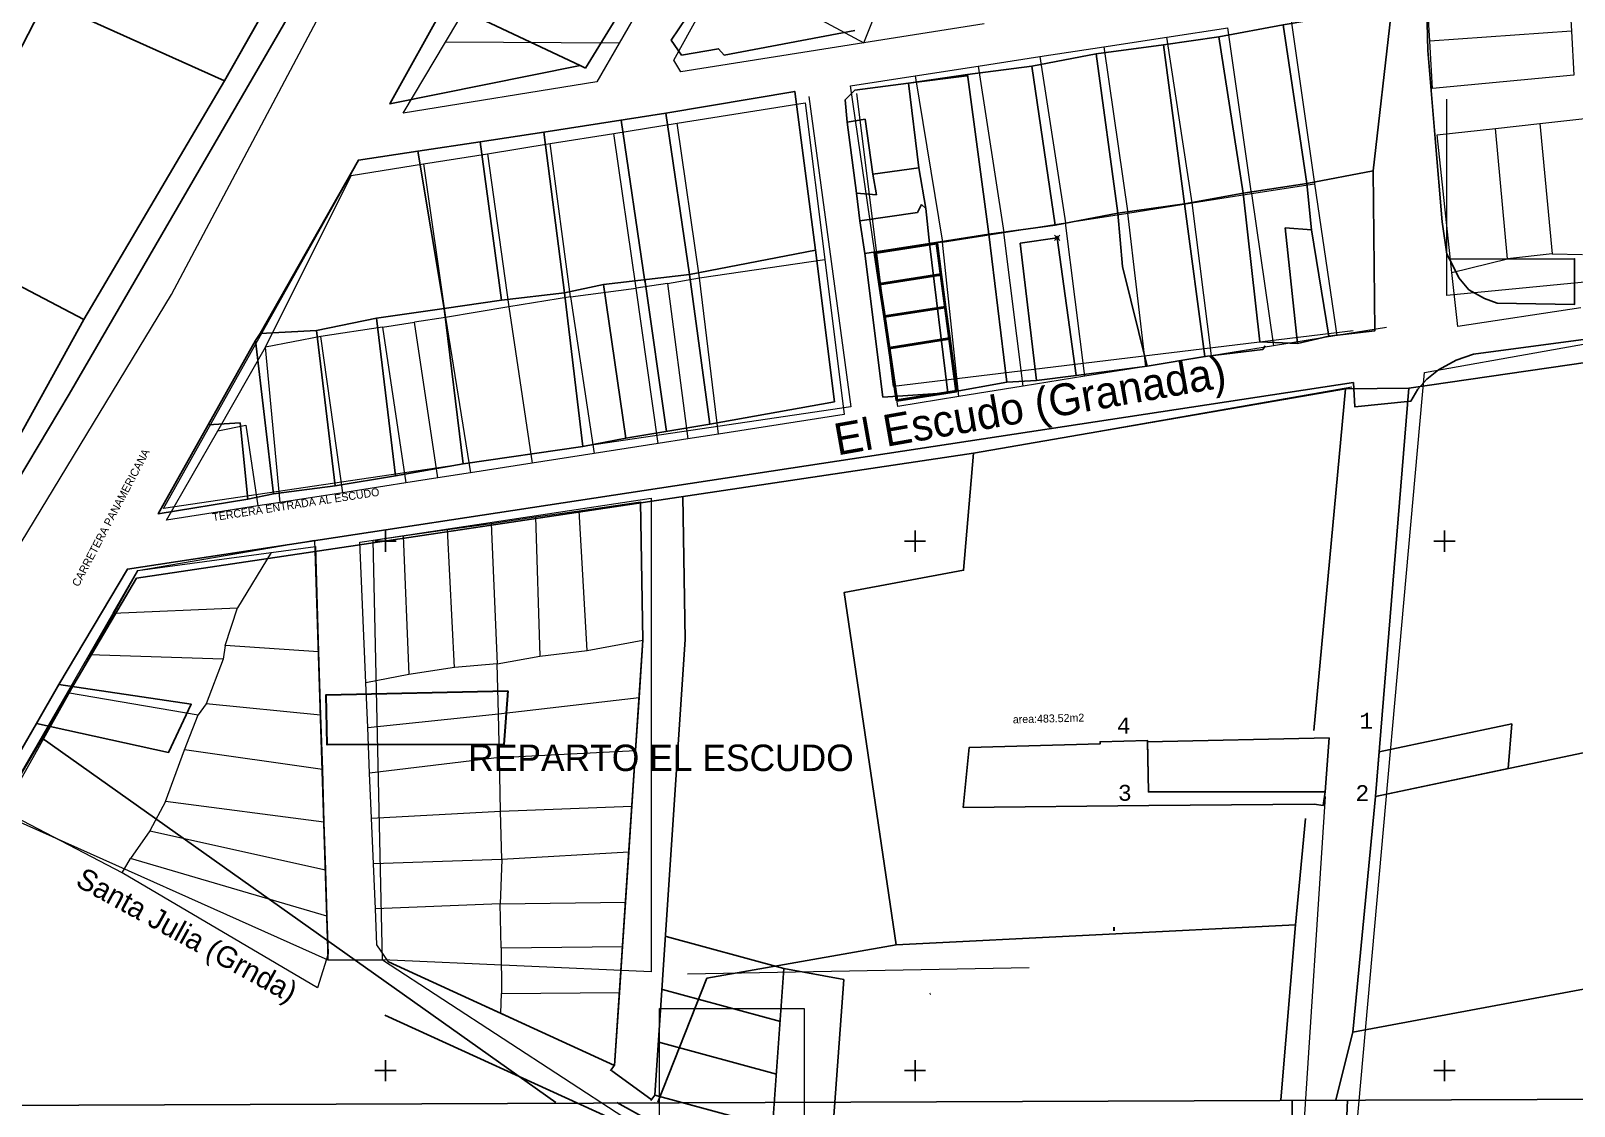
# Model space of a CAD drawing. Header units: millimetres. Extents: x 610871 to 612274, y 1322914 to 1323831.
# Drawn here: x 611583.3 to 611874.8, y 1323126.2 to 1323329.3 of the extents above; entities that cross this region are included whole.
import ezdxf
from ezdxf.enums import TextEntityAlignment as Align

# ---------------------------------------------------------------- set-up
doc = ezdxf.new("R2010")
doc.units = ezdxf.units.MM
doc.header["$PDMODE"] = 35
doc.header["$PDSIZE"] = 0.5
for name, color, linetype in [('2', 7, 'Continuous'), ('42', 7, 'Continuous'), ('5', 7, 'Continuous'), ('CVL_CUADCON_LIN', 8, 'Continuous'), ('CVL_CUADCON_TIT', 1, 'Continuous'), ('CVL_PUNTO_NUM', 2, 'Continuous')]:
    doc.layers.add(name, color=color, linetype=linetype)
for name, color, linetype, lineweight in [('Cotas', 7, 'Continuous', 0), ('Nivel 16', 7, 'Continuous', 0), ('Nivel 2', 7, 'Continuous', 0), ('Nivel 3', 7, 'Continuous', 0), ('Nivel 30', 7, 'Continuous', 0), ('Nivel 5', 7, 'Continuous', 0)]:
    doc.layers.add(name, color=color, linetype=linetype, lineweight=lineweight)
doc.styles.add('HECTOR LOPEZ', font='arial.ttf')
doc.styles.add('MONOTXT4', font='Monotxt4.shx')
doc.styles.add('Style-ENGINEERING', font='ENGINEERING.shx')
doc.styles.add('Styledgn003', font='dgn003.shx')
doc.dimstyles.get("Standard").update_dxf_attribs({"dimtxt": 5, "dimasz": 0.18, "dimexe": 0.18, "dimexo": 0.0625, "dimgap": 0.09, "dimtad": 0, "dimtih": 1, "dimtoh": 1, "dimdec": 4, "dimzin": 0, "dimdsep": 46, "dimtxsty": 'HECTOR LOPEZ', "dimcen": 0.09, "dimadec": 0, "dimazin": 0, "dimtfac": 1, "dimtdec": 4, "dimtofl": 0, "dimtmove": 2, "dimatfit": 3, "dimfxl": 0.18, "dimtolj": 1, "dimtzin": 0, "dimarcsym": 0})

# ---------------------------------------------------------------- blocks, each defined once
blk = doc.blocks.new('COORD')
at = {"layer": '42', "color": 2, "linetype": 'Continuous'}
for p, q in [((-2, 0), (2, 0)), ((0, -2), (0, 2))]:
    blk.add_line(p, q, dxfattribs=at)
blk = doc.blocks.new('*D318')
at = {"layer": 'CVL_CUADCON_LIN', "color": 0, "lineweight": -2, "ltscale": 0.5, "transparency": 16777216}
for p, q in [((611693.52, 1323133.88), (611692.79, 1323132.88)), ((611700.4, 1323127.54), (611693.04, 1323132.92)), ((611701.17, 1323128.29), (611700.43, 1323127.29))]:
    blk.add_line(p, q, dxfattribs=at)
at = {"layer": 'CVL_CUADCON_LIN', "color": 0, "lineweight": 30, "ltscale": 0.5, "transparency": 16777216}
for points in [[(611693.06, 1323132.95), (611693.02, 1323132.9), (611692.89, 1323133.03)], [(611700.41, 1323127.56), (611700.38, 1323127.51), (611700.54, 1323127.43)]]:
    blk.add_solid(points, dxfattribs=at)
at = {"layer": 'Defpoints', "color": 0, "lineweight": 30, "ltscale": 0.5, "transparency": 16777216}
for p in [(611693.56, 1323133.93), (611692.89, 1323133.03), (611701.2, 1323128.34)]:
    blk.add_point(p, dxfattribs=at)
at = {"layer": 'CVL_CUADCON_LIN', "color": 0, "ltscale": 0.5, "transparency": 16777216, "insert": (611690.55, 1323121.81), "char_height": 5, "attachment_point": 5, "style": 'HECTOR LOPEZ'}
blk.add_mtext('\\A1;9.4747', dxfattribs=at)

msp = doc.modelspace()

# ---------------------------------------------------------------- linework, layer by layer
at = {"layer": '2', "color": 1, "linetype": 'Continuous'}
for p, q in [((611646.54337, 1323366.99454), (611619.88337, 1323319.88754)), ((611661.77937, 1323334.69354), (611687.08437, 1323322.77654)), ((611688.05137, 1323322.27354), (611694.30537, 1323332.42154)), ((611807.66937, 1323328.17854), (611819.85137, 1323330.47754)), ((611819.85137, 1323330.47754), (611824.30637, 1323300.50954)), ((611784.51637, 1323325.00854), (611797.21037, 1323326.70054)), ((611797.21037, 1323326.70054), (611807.66937, 1323328.17854)), ((611797.21037, 1323326.70054), (611801.20837, 1323296.62854)), ((611807.66937, 1323328.17854), (611812.27437, 1323298.66854)), ((611772.38537, 1323322.65854), (611784.51637, 1323325.00854)), ((611784.51637, 1323325.00854), (611788.61737, 1323294.88654)), ((611687.08437, 1323322.77654), (611688.05137, 1323322.27354)), ((611760.25037, 1323321.07054), (611749.08037, 1323319.43754)), ((611749.08037, 1323319.43754), (611760.09837, 1323320.81554)), ((611760.25037, 1323321.07054), (611772.38537, 1323322.65854)), ((611764.24937, 1323290.94754), (611760.25037, 1323321.07054)), ((611772.38537, 1323322.65854), (611776.79037, 1323292.63954)), ((611593.31537, 1323274.81454), (611619.88337, 1323319.88754)), ((611749.08037, 1323319.43754), (611751.03337, 1323303.43554)), ((611680.18137, 1323310.18554), (611703.28037, 1323313.81254)), ((611699.30337, 1323282.00954), (611694.80337, 1323312.48154)), ((611703.28037, 1323313.81254), (611707.73837, 1323283.33554)), ((611740.88137, 1323312.63454), (611737.48037, 1323312.10854)), ((611737.48037, 1323312.10854), (611739.26837, 1323298.69754)), ((611742.35137, 1323302.27154), (611740.88137, 1323312.63454)), ((611668.20037, 1323308.34454), (611680.18137, 1323310.18554)), ((611680.18137, 1323310.18554), (611684.13037, 1323279.85854)), ((611668.20037, 1323308.34454), (611656.42137, 1323306.60554)), ((611656.42137, 1323306.60554), (611661.38337, 1323276.89454)), ((611672.19737, 1323278.47554), (611668.20037, 1323308.34454)), ((611751.03337, 1323303.43554), (611742.35137, 1323302.27154)), ((611751.03337, 1323303.43554), (611752.33837, 1323295.76654)), ((611824.30637, 1323300.50954), (611836.84437, 1323302.91254)), ((611743.02937, 1323298.36154), (611742.35137, 1323302.27154)), ((611812.27437, 1323298.66854), (611824.30637, 1323300.50954)), ((611825.21037, 1323291.77154), (611824.30637, 1323300.50954)), ((611739.26837, 1323298.69754), (611743.02937, 1323298.36154)), ((611739.90237, 1323293.46554), (611739.26837, 1323298.69754)), ((611812.27437, 1323298.66854), (611801.20837, 1323296.62854)), ((611815.45137, 1323270.57454), (611812.27437, 1323298.66854)), ((611750.76737, 1323294.99554), (611739.90237, 1323293.46554)), ((611751.52237, 1323296.52454), (611750.76737, 1323294.99554)), ((611752.33837, 1323295.76654), (611751.52237, 1323296.52454)), ((611752.33837, 1323295.76654), (611753.02937, 1323289.16154)), ((611788.61737, 1323294.88654), (611776.79037, 1323292.63954)), ((611801.20837, 1323296.62854), (611788.61737, 1323294.88654)), ((611789.52637, 1323284.82554), (611788.61737, 1323294.88654)), ((611805.04937, 1323267.82654), (611801.20837, 1323296.62854)), ((611739.90237, 1323293.46554), (611740.84537, 1323287.26854)), ((611776.79037, 1323292.63954), (611764.24937, 1323290.94754)), ((611822.56537, 1323270.30654), (611820.23037, 1323292.15254)), ((611820.23037, 1323292.15254), (611825.21037, 1323291.77154)), ((611825.21037, 1323291.77154), (611828.45237, 1323271.65854)), ((611563.16637, 1323290.67154), (611593.31537, 1323274.81454)), ((611753.02937, 1323289.16154), (611740.84537, 1323287.26854)), ((611753.02937, 1323289.16154), (611764.24937, 1323290.94754)), ((611756.51137, 1323260.96754), (611753.02937, 1323289.16154)), ((611764.24937, 1323290.94754), (611767.62837, 1323262.95654)), ((611777.15637, 1323290.25154), (611770.15037, 1323289.19954)), ((611770.15037, 1323289.19954), (611773.26637, 1323263.29054)), ((611780.73037, 1323264.24454), (611777.15637, 1323290.25154)), ((611707.73837, 1323283.33554), (611731.54437, 1323287.93254)), ((611740.84537, 1323287.26854), (611744.22037, 1323260.14154)), ((611707.73837, 1323283.33554), (611691.48937, 1323281.42154)), ((611707.73837, 1323283.33554), (611711.57637, 1323255.04254)), ((611794.18537, 1323265.99154), (611789.52637, 1323284.82554)), ((611684.13037, 1323279.85854), (611672.19737, 1323278.47554)), ((611691.48937, 1323281.42154), (611684.13037, 1323279.85854)), ((611687.56537, 1323250.85154), (611684.13037, 1323279.85854)), ((611695.68737, 1323252.36754), (611691.48937, 1323281.42154)), ((611699.26437, 1323282.33754), (611703.39337, 1323253.66454)), ((611648.58937, 1323275.04954), (611661.38337, 1323276.89454)), ((611661.38337, 1323276.89454), (611672.19737, 1323278.47554)), ((611661.38337, 1323276.89454), (611664.97237, 1323247.53254)), ((611593.31537, 1323274.81454), (611573.16037, 1323238.31454)), ((611637.27037, 1323272.75454), (611648.58937, 1323275.04954)), ((611652.18037, 1323245.28054), (611648.58937, 1323275.04954)), ((611625.74637, 1323270.86454), (611616.82737, 1323254.90854)), ((611626.65437, 1323272.19154), (611625.74637, 1323270.86454)), ((611625.74637, 1323270.86454), (611629.13037, 1323241.90754)), ((611637.27037, 1323272.75454), (611626.65437, 1323272.19154)), ((611640.80837, 1323243.39154), (611637.27037, 1323272.75454)), ((611828.45237, 1323271.65854), (611822.56537, 1323270.30654)), ((611816.01637, 1323269.15454), (611805.04937, 1323267.82654)), ((611822.56537, 1323270.30654), (611815.45137, 1323270.57454)), ((611816.47037, 1323269.86854), (611816.01637, 1323269.15454)), ((611894.3352, 1323269.25421), (611843.5812, 1323261.81021)), ((611794.18537, 1323265.99154), (611780.73037, 1323264.24454)), ((611805.04937, 1323267.82654), (611794.18537, 1323265.99154)), ((611767.62837, 1323262.95654), (611756.51137, 1323260.96754)), ((611773.26637, 1323263.29054), (611767.62837, 1323262.95654)), ((611773.26637, 1323263.29054), (611780.73037, 1323264.24454)), ((611510.2222, 1323126.25721), (611590.5722, 1323260.68921)), ((611744.22037, 1323260.14154), (611756.51137, 1323260.96754)), ((611831.6422, 1323261.73321), (611761.3602, 1323249.58721)), ((611825.61705, 1323197.17259), (611831.6422, 1323261.73321)), ((611843.5812, 1323261.81021), (611831.6422, 1323261.73321)), ((611837.2652, 1323184.74321), (611843.5812, 1323261.81021)), ((611616.82737, 1323254.90854), (611622.87137, 1323255.29554)), ((611622.87137, 1323255.29554), (611624.30837, 1323240.86654)), ((611711.57637, 1323255.04254), (611695.68737, 1323252.36754)), ((611664.97237, 1323247.53254), (611687.56537, 1323250.85154)), ((611687.56537, 1323250.85154), (611695.68737, 1323252.36754)), ((611761.3602, 1323249.58721), (611603.2642, 1323225.94421)), ((611664.97237, 1323247.53254), (611652.18037, 1323245.28054)), ((611652.18037, 1323245.28054), (611640.80837, 1323243.39154)), ((611624.30837, 1323240.86654), (611629.13037, 1323241.90754)), ((611629.13037, 1323241.90754), (611640.80837, 1323243.39154)), ((611603.2642, 1323225.94421), (611544.5272, 1323126.38521)), ((611584.36637, 1323198.51954), (611588.60037, 1323205.86154)), ((611542.68137, 1323126.47854), (611584.36637, 1323198.51954)), ((611682.4652, 1323126.89721), (611585.4402, 1323195.73221)), ((611837.2652, 1323184.74321), (611887.2352, 1323195.23321)), ((611833.0062, 1323140.22921), (611837.2652, 1323184.74321)), ((611822.1942, 1323160.49621), (611824.06469, 1323180.53886)), ((611822.1942, 1323160.49621), (611746.7732, 1323156.70621)), ((611819.3752, 1323127.40621), (611822.1942, 1323160.49621)), ((611882.4782, 1323149.44521), (611833.0062, 1323140.22921)), ((611829.7892, 1323127.44521), (611833.0062, 1323140.22921)), ((611820.7162, 1323057.00421), (611694.0112, 1323126.93721)), ((611821.5482, 1323127.41121), (611820.7162, 1323057.00421)), ((611831.9682, 1323127.45021), (611829.6242, 1323071.48021))]:
    msp.add_line(p, q, dxfattribs=at)
for points in [[(611590.5722, 1323260.68921), (611648.5482, 1323360.71321), (611641.3772, 1323369.05521), (611625.6002, 1323372.76721), (611614.8632, 1323382.35821), (611610.6792, 1323399.36321), (611609.2692, 1323419.18221), (611609.4322, 1323432.14821), (611609.6002, 1323444.35121), (611608.2152, 1323460.61221), (611600.3442, 1323460.05321), (611580.6402, 1323444.41921), (611557.9072, 1323425.96921), (611546.5962, 1323408.86421), (611536.2722, 1323395.83321), (611516.6022, 1323375.37021), (611502.2112, 1323362.82121), (611490.5782, 1323355.37421), (611482.9842, 1323351.51221)], [(611843.13537, 1323393.83354), (611844.09737, 1323383.26554), (611844.89537, 1323375.44154), (611846.43537, 1323360.86054), (611847.10037, 1323348.71454), (611846.90437, 1323336.15854), (611847.15537, 1323325.63754), (611848.55237, 1323308.97154), (611849.84337, 1323293.27054), (611850.73537, 1323287.12454), (611851.76037, 1323285.24954)], [(611738.97537, 1323329.39854), (611714.25537, 1323324.74754), (611713.18237, 1323325.96154), (611706.22837, 1323324.75654), (611704.28437, 1323327.54254), (611708.57337, 1323334.02054), (611708.01237, 1323334.57654), (611712.54737, 1323342.73254)], [(611619.88337, 1323319.88754), (611586.07937, 1323335.06454), (611563.16637, 1323290.67154)], [(611661.77937, 1323334.69354), (611651.14737, 1323315.52554), (611687.08437, 1323322.77654)], [(611819.85137, 1323330.47754), (611840.00537, 1323333.88554), (611840.16537, 1323332.10754), (611836.84437, 1323302.91254)], [(611703.28037, 1323313.81254), (611727.59737, 1323317.90254), (611731.54437, 1323287.93254)], [(611749.08037, 1323319.43754), (611738.92537, 1323318.11354), (611737.10537, 1323316.27454), (611737.48037, 1323312.10854)], [(611656.42137, 1323306.60554), (611645.20137, 1323304.92154), (611626.65437, 1323272.19154)], [(611836.84437, 1323302.91254), (611837.13537, 1323272.66854), (611828.45237, 1323271.65854)], [(611588.60037, 1323205.86154), (611601.55737, 1323227.68454), (611833.11537, 1323262.88854), (611833.39037, 1323258.31454), (611843.95337, 1323259.38654), (611845.26337, 1323261.68054), (611846.98237, 1323263.56954), (611849.15837, 1323265.30954), (611852.50337, 1323267.15654), (611855.80037, 1323268.24154), (612077.98937, 1323297.90254)], [(611731.54437, 1323287.93254), (611735.07937, 1323259.28054), (611711.57637, 1323255.04254)], [(611851.76037, 1323285.24954), (611853.04237, 1323282.66354), (611854.93237, 1323280.43654), (611857.88637, 1323278.77454), (611860.27837, 1323277.92254), (611874.86037, 1323277.64254), (611874.87137, 1323286.28354), (611851.24837, 1323286.18754)], [(611616.82737, 1323254.90854), (611607.40337, 1323238.08454), (611624.30837, 1323240.86654)], [(611746.7732, 1323156.70621), (611736.9052, 1323223.24521), (611759.4842, 1323227.45821), (611761.3602, 1323249.58721)], [(611584.36637, 1323198.51954), (611609.33637, 1323193.05754), (611613.61337, 1323202.12754), (611588.60037, 1323205.86154)], [(611746.7732, 1323156.70621), (611710.9992, 1323150.37421), (611701.7622, 1323126.96921)]]:
    msp.add_lwpolyline(points, dxfattribs=at)
msp.add_point((611777.15637, 1323290.25154), dxfattribs=at)
at = {"layer": 'Cotas', "color": 1, "linetype": 'Continuous', "lineweight": 13}
for p, q in [((611773.50492, 1323251.67463), (611832.81672, 1323262.06652)), ((611827.7806, 1323184.7105), (611822.43752, 1323102.63944))]:
    msp.add_line(p, q, dxfattribs=at)
at = {"layer": 'Cotas', "color": 1, "linetype": 'Continuous', "lineweight": 13, "flags": 128}
for points in [[(611492.97287, 1323078.24371), (611554.31844, 1323187.92532), (611609.9152, 1323279.53873), (611685.03223, 1323421.33242), (611730.59496, 1323499.96982)], [(611833.08032, 1323272.67803), (611746.25337, 1323262.18382), (611739.33799, 1323317.47045)], [(611730.26442, 1323316.94313), (611738.20427, 1323258.32903), (611608.34822, 1323239.1323), (611644.71812, 1323303.88933)], [(612116.49385, 1323311.85441), (612038.37528, 1323306.22333), (611909.28765, 1323284.97892), (611850.75303, 1323279.33286), (611850.75303, 1323316.44658)], [(612014.81862, 1323029.93164), (612002.14928, 1323027.6549), (611970.9429, 1323021.63761), (611944.43968, 1323013.2317), (611842.31118, 1322969.92117), (611828.44824, 1323007.64615), (611828.44824, 1323063.44469), (611834.10648, 1323126.55808), (611846.50286, 1323264.83023), (611891.75534, 1323272.86405), (611966.23607, 1323286.08686), (612115.72555, 1323298.80061)], [(611649.76697, 1323153.87218), (611647.98449, 1323233.12806), (611700.46743, 1323241.06416), (611700.46743, 1323151.58461)], [(611603.54637, 1323227.38554), (611636.87502, 1323233.12806), (611639.39455, 1323153.87218)], [(611603.54637, 1323227.38554), (611543.46818, 1323120.3648)], [(611577.75827, 1323181.44771), (611639.39455, 1323153.87218), (611649.76697, 1323153.87218), (611695.31499, 1323124.12778), (611702.07965, 1323118.71972), (611757.54909, 1323081.76459), (611818.13792, 1323049.82735)], [(611700.46743, 1323151.58461), (611649.76697, 1323153.87218)], [(611707.36301, 1323151.20177), (611771.8431, 1323152.39811)], [(611702.07965, 1323118.71972), (611702.07965, 1323144.68853), (611729.37663, 1323144.68853), (611729.37663, 1323116.12664), (611754.24199, 1323106.70117), (611754.24199, 1323083.96786)]]:
    msp.add_lwpolyline(points, dxfattribs=at)
at = {"layer": 'CVL_CUADCON_LIN', "color": 1, "lineweight": 40, "ltscale": 0.5}
for p, q in [((611758.1328, 1323261.29304), (611754.40969, 1323289.24618)), ((611746.86964, 1323259.53202), (611758.1328, 1323261.29304))]:
    msp.add_line(p, q, dxfattribs=at)
at = {"layer": 'CVL_CUADCON_LIN', "color": 1, "lineweight": 40, "ltscale": 0.5, "flags": 128}
for points in [[(611742.75037, 1323287.42954), (611754.40969, 1323289.24618)], [(611754.40969, 1323289.24618), (611755.20185, 1323283.29871), (611756.0204, 1323277.15298), (611756.81255, 1323271.2055)], [(611742.75037, 1323287.42954), (611743.62681, 1323281.4939), (611744.53247, 1323275.3604), (611745.40891, 1323269.42476), (611746.86964, 1323259.53202)], [(611742.75037, 1323287.42954), (611743.62681, 1323281.4939), (611744.53247, 1323275.3604), (611745.40891, 1323269.42476)]]:
    msp.add_lwpolyline(points, dxfattribs=at)
for points in [[(611743.62681, 1323281.4939), (611742.75037, 1323287.42954), (611754.40969, 1323289.24618), (611755.20185, 1323283.29871)], [(611744.53247, 1323275.3604), (611743.62681, 1323281.4939), (611755.20185, 1323283.29871), (611756.0204, 1323277.15298)], [(611745.40891, 1323269.42476), (611744.53247, 1323275.3604), (611756.0204, 1323277.15298), (611756.81255, 1323271.2055)], [(611746.86964, 1323259.53202), (611745.40891, 1323269.42476), (611756.81255, 1323271.2055), (611758.1328, 1323261.29304)]]:
    msp.add_lwpolyline(points, close=True, dxfattribs=at)
at = {"layer": 'CVL_CUADCON_LIN', "color": 1, "ltscale": 0.5, "flags": 128}
for points in [[(611698.48437, 1323240.36554), (611698.90837, 1323214.24154)], [(611706.46899, 1323241.37832), (611706.90732, 1323214.37136), (611701.203, 1323128.33796)], [(611706.46899, 1323241.37832), (611706.90732, 1323214.37136)], [(611698.90837, 1323214.24154), (611693.55637, 1323133.93254)], [(611706.90732, 1323214.37136), (611701.203, 1323128.33796)], [(611837.2652, 1323184.74321), (611837.95622, 1323193.17494)], [(611837.2652, 1323184.74321), (611862.3191, 1323190.00267)], [(611725.52998, 1323152.21002), (611703.34041, 1323158.26172)], [(611693.55637, 1323133.93254), (611650.86937, 1323153.47854)], [(611724.87757, 1323142.21906), (611702.62794, 1323148.28714)], [(611724.87757, 1323142.21906), (611702.62794, 1323148.28714)], [(611692.89638, 1323123.87804), (611650.20938, 1323143.42404)], [(611724.1651, 1323132.24447), (611701.91547, 1323138.31255)], [(611724.1651, 1323132.24447), (611701.91547, 1323138.31255)], [(611701.203, 1323128.33796), (611753.56402, 1323114.05768)], [(611723.45263, 1323122.26988), (611701.203, 1323128.33796)], [(611701.11209, 1323126.96687), (611701.11191, 1323126.96418)]]:
    msp.add_lwpolyline(points, dxfattribs=at)
for points in [[(611837.2652, 1323184.74321), (611837.95622, 1323193.17494), (611863.01012, 1323198.43441), (611862.3191, 1323190.00267)], [(611723.39256, 1323122.28626), (611734.63206, 1323119.22095), (611736.84251, 1323150.14204), (611725.52998, 1323152.21002)]]:
    msp.add_lwpolyline(points, close=True, dxfattribs=at)
at = {"layer": 'CVL_CUADCON_TIT', "color": 1, "lineweight": 30, "ltscale": 0.5}
msp.add_line((611753.2372, 1323147.46421), (611753.1024, 1323147.37802), dxfattribs=at)
at = {"layer": 'CVL_CUADCON_TIT', "color": 1, "lineweight": 30, "ltscale": 0.5, "flags": 128}
for points in [[(611673.41115, 1323204.65334), (611672.65815, 1323194.52634), (611639.31085, 1323194.47181), (611639.11931, 1323203.92917), (611673.41115, 1323204.65334)], [(611787.91025, 1323159.37251), (611787.89708, 1323160.02216)]]:
    msp.add_lwpolyline(points, dxfattribs=at)
at = {"layer": 'CVL_CUADCON_TIT', "color": 1, "ltscale": 0.5, "flags": 128}
msp.add_lwpolyline([(611828.50137, 1323195.77254), (611827.74137, 1323185.57254), (611827.42137, 1323183.02254), (611825.69137, 1323183.25254), (611794.45137, 1323183.01254), (611759.41137, 1323182.66254), (611760.52137, 1323193.96254), (611785.25137, 1323194.66254), (611785.26137, 1323195.06254), (611794.20137, 1323195.30254), (611794.20652, 1323195.05244), (611828.50137, 1323195.77254)], dxfattribs=at)
for points in [[(611827.74137, 1323185.57254), (611827.42137, 1323183.02254), (611825.69137, 1323183.25254), (611794.45137, 1323183.01254), (611759.41137, 1323182.66254), (611760.52137, 1323193.96254), (611785.25137, 1323194.66254), (611785.26137, 1323195.06254), (611794.20137, 1323195.30254), (611794.40137, 1323185.59254)], [(611828.50137, 1323195.77254), (611827.74137, 1323185.57254), (611794.40137, 1323185.59254), (611794.20652, 1323195.05244)]]:
    msp.add_lwpolyline(points, close=True, dxfattribs=at)
at = {"layer": 'Nivel 16', "color": 1, "linetype": 'Continuous', "lineweight": -3, "flags": 128}
msp.add_lwpolyline([(612078.16747, 1323211.25159), (612078.45537, 1323128.28154), (611397.89237, 1323125.67954), (611395.98837, 1323586.56654)], dxfattribs=at)
at = {"layer": 'Nivel 2', "color": 1, "linetype": 'Continuous', "lineweight": -3}
for p, q in [((611661.77937, 1323334.69354), (611687.08437, 1323322.77654)), ((611688.05137, 1323322.27354), (611694.30537, 1323332.42154)), ((611807.66937, 1323328.17854), (611819.85137, 1323330.47754)), ((611819.85137, 1323330.47754), (611824.30637, 1323300.50954)), ((611784.51637, 1323325.00854), (611797.21037, 1323326.70054)), ((611797.21037, 1323326.70054), (611807.66937, 1323328.17854)), ((611797.21037, 1323326.70054), (611801.20837, 1323296.62854)), ((611807.66937, 1323328.17854), (611812.27437, 1323298.66854)), ((611772.38537, 1323322.65854), (611784.51637, 1323325.00854)), ((611784.51637, 1323325.00854), (611788.61737, 1323294.88654)), ((611687.08437, 1323322.77654), (611688.05137, 1323322.27354)), ((611760.25037, 1323321.07054), (611749.08037, 1323319.43754)), ((611749.08037, 1323319.43754), (611760.09837, 1323320.81554)), ((611760.25037, 1323321.07054), (611772.38537, 1323322.65854)), ((611764.24937, 1323290.94754), (611760.25037, 1323321.07054)), ((611772.38537, 1323322.65854), (611776.79037, 1323292.63954)), ((611593.31537, 1323274.81454), (611619.88337, 1323319.88754)), ((611749.08037, 1323319.43754), (611751.03337, 1323303.43554)), ((611680.18137, 1323310.18554), (611703.28037, 1323313.81254)), ((611699.30337, 1323282.00954), (611694.80337, 1323312.48154)), ((611703.28037, 1323313.81254), (611707.73837, 1323283.33554)), ((611740.88137, 1323312.63454), (611737.48037, 1323312.10854)), ((611737.48037, 1323312.10854), (611739.26837, 1323298.69754)), ((611742.35137, 1323302.27154), (611740.88137, 1323312.63454)), ((611668.20037, 1323308.34454), (611680.18137, 1323310.18554)), ((611680.18137, 1323310.18554), (611684.13037, 1323279.85854)), ((611668.20037, 1323308.34454), (611656.42137, 1323306.60554)), ((611656.42137, 1323306.60554), (611661.38337, 1323276.89454)), ((611672.19737, 1323278.47554), (611668.20037, 1323308.34454)), ((611751.03337, 1323303.43554), (611742.35137, 1323302.27154)), ((611751.03337, 1323303.43554), (611752.33837, 1323295.76654)), ((611824.30637, 1323300.50954), (611836.84437, 1323302.91254)), ((611743.02937, 1323298.36154), (611742.35137, 1323302.27154)), ((611812.27437, 1323298.66854), (611824.30637, 1323300.50954)), ((611825.21037, 1323291.77154), (611824.30637, 1323300.50954)), ((611739.90237, 1323293.46554), (611739.26837, 1323298.69754)), ((611739.26837, 1323298.69754), (611743.02937, 1323298.36154)), ((611812.27437, 1323298.66854), (611801.20837, 1323296.62854)), ((611815.45137, 1323270.57454), (611812.27437, 1323298.66854)), ((611750.76737, 1323294.99554), (611739.90237, 1323293.46554)), ((611751.52237, 1323296.52454), (611750.76737, 1323294.99554)), ((611752.33837, 1323295.76654), (611751.52237, 1323296.52454)), ((611752.33837, 1323295.76654), (611753.02937, 1323289.16154)), ((611788.61737, 1323294.88654), (611776.79037, 1323292.63954)), ((611801.20837, 1323296.62854), (611788.61737, 1323294.88654)), ((611789.52637, 1323284.82554), (611788.61737, 1323294.88654)), ((611805.04937, 1323267.82654), (611801.20837, 1323296.62854)), ((611739.90237, 1323293.46554), (611740.84537, 1323287.26854)), ((611776.79037, 1323292.63954), (611764.24937, 1323290.94754)), ((611820.23037, 1323292.15254), (611825.21037, 1323291.77154)), ((611822.56537, 1323270.30654), (611820.23037, 1323292.15254)), ((611825.21037, 1323291.77154), (611828.45237, 1323271.65854)), ((611563.16637, 1323290.67154), (611593.31537, 1323274.81454)), ((611753.02937, 1323289.16154), (611740.84537, 1323287.26854)), ((611753.02937, 1323289.16154), (611764.24937, 1323290.94754)), ((611756.51137, 1323260.96754), (611753.02937, 1323289.16154)), ((611764.24937, 1323290.94754), (611767.62837, 1323262.95654)), ((611777.15637, 1323290.25154), (611770.15037, 1323289.19954)), ((611770.15037, 1323289.19954), (611773.26637, 1323263.29054)), ((611780.73037, 1323264.24454), (611777.15637, 1323290.25154)), ((611707.73837, 1323283.33554), (611731.54437, 1323287.93254)), ((611740.84537, 1323287.26854), (611744.22037, 1323260.14154)), ((611707.73837, 1323283.33554), (611691.48937, 1323281.42154)), ((611707.73837, 1323283.33554), (611711.57637, 1323255.04254)), ((611794.18537, 1323265.99154), (611789.52637, 1323284.82554)), ((611684.13037, 1323279.85854), (611672.19737, 1323278.47554)), ((611691.48937, 1323281.42154), (611684.13037, 1323279.85854)), ((611687.56537, 1323250.85154), (611684.13037, 1323279.85854)), ((611695.68737, 1323252.36754), (611691.48937, 1323281.42154)), ((611699.26437, 1323282.33754), (611703.39337, 1323253.66454)), ((611648.58937, 1323275.04954), (611661.38337, 1323276.89454)), ((611661.38337, 1323276.89454), (611672.19737, 1323278.47554)), ((611661.38337, 1323276.89454), (611664.97237, 1323247.53254)), ((611593.31537, 1323274.81454), (611573.16037, 1323238.31454)), ((611637.27037, 1323272.75454), (611648.58937, 1323275.04954)), ((611652.18037, 1323245.28054), (611648.58937, 1323275.04954)), ((611625.74637, 1323270.86454), (611616.82737, 1323254.90854)), ((611626.65437, 1323272.19154), (611625.74637, 1323270.86454)), ((611625.74637, 1323270.86454), (611629.13037, 1323241.90754)), ((611637.27037, 1323272.75454), (611626.65437, 1323272.19154)), ((611640.80837, 1323243.39154), (611637.27037, 1323272.75454)), ((611828.45237, 1323271.65854), (611822.56537, 1323270.30654)), ((611816.01637, 1323269.15454), (611805.04937, 1323267.82654)), ((611822.56537, 1323270.30654), (611815.45137, 1323270.57454)), ((611816.47037, 1323269.86854), (611816.01637, 1323269.15454)), ((611794.18537, 1323265.99154), (611780.73037, 1323264.24454)), ((611805.04937, 1323267.82654), (611794.18537, 1323265.99154)), ((611767.62837, 1323262.95654), (611756.51137, 1323260.96754)), ((611773.26637, 1323263.29054), (611767.62837, 1323262.95654)), ((611773.26637, 1323263.29054), (611780.73037, 1323264.24454)), ((611744.22037, 1323260.14154), (611756.51137, 1323260.96754)), ((611616.82737, 1323254.90854), (611622.87137, 1323255.29554)), ((611622.87137, 1323255.29554), (611624.30837, 1323240.86654)), ((611711.57637, 1323255.04254), (611695.68737, 1323252.36754)), ((611664.97237, 1323247.53254), (611687.56537, 1323250.85154)), ((611687.56537, 1323250.85154), (611695.68737, 1323252.36754)), ((611664.97237, 1323247.53254), (611652.18037, 1323245.28054)), ((611652.18037, 1323245.28054), (611640.80837, 1323243.39154)), ((611624.30837, 1323240.86654), (611629.13037, 1323241.90754)), ((611629.13037, 1323241.90754), (611640.80837, 1323243.39154)), ((611584.36637, 1323198.51954), (611588.60037, 1323205.86154))]:
    msp.add_line(p, q, dxfattribs=at)
at = {"layer": 'Nivel 2', "color": 1, "linetype": 'Continuous', "lineweight": -3, "flags": 128}
for points in [[(611843.13537, 1323393.83354), (611844.09737, 1323383.26554), (611844.89537, 1323375.44154), (611846.43537, 1323360.86054), (611847.10037, 1323348.71454), (611846.90437, 1323336.15854), (611847.15537, 1323325.63754), (611848.55237, 1323308.97154), (611849.84337, 1323293.27054), (611850.73537, 1323287.12454), (611851.76037, 1323285.24954)], [(611646.54337, 1323366.99454), (611619.88337, 1323319.88754)], [(611738.97537, 1323329.39854), (611714.25537, 1323324.74754), (611713.18237, 1323325.96154), (611706.22837, 1323324.75654), (611704.28437, 1323327.54254), (611708.57337, 1323334.02054), (611708.01237, 1323334.57654), (611712.54737, 1323342.73254)], [(611619.88337, 1323319.88754), (611586.07937, 1323335.06454), (611563.16637, 1323290.67154)], [(611661.77937, 1323334.69354), (611651.14737, 1323315.52554), (611687.08437, 1323322.77654)], [(611819.85137, 1323330.47754), (611840.00537, 1323333.88554), (611840.16537, 1323332.10754), (611836.84437, 1323302.91254)], [(611703.28037, 1323313.81254), (611727.59737, 1323317.90254), (611731.54437, 1323287.93254)], [(611749.08037, 1323319.43754), (611738.92537, 1323318.11354), (611737.10537, 1323316.27454), (611737.48037, 1323312.10854)], [(611656.42137, 1323306.60554), (611645.20137, 1323304.92154), (611626.65437, 1323272.19154)], [(611836.84437, 1323302.91254), (611837.13537, 1323272.66854), (611828.45237, 1323271.65854)], [(611588.60037, 1323205.86154), (611601.55737, 1323227.68454), (611833.11537, 1323262.88854), (611833.39037, 1323258.31454), (611843.95337, 1323259.38654), (611845.26337, 1323261.68054), (611846.98237, 1323263.56954), (611849.15837, 1323265.30954), (611852.50337, 1323267.15654), (611855.80037, 1323268.24154), (612077.98937, 1323297.90254)], [(611731.54437, 1323287.93254), (611735.07937, 1323259.28054), (611711.57637, 1323255.04254)], [(611851.76037, 1323285.24954), (611853.04237, 1323282.66354), (611854.93237, 1323280.43654), (611857.88637, 1323278.77454), (611860.27837, 1323277.92254), (611874.86037, 1323277.64254), (611874.87137, 1323286.28354), (611851.24837, 1323286.18754)], [(611616.82737, 1323254.90854), (611607.40337, 1323238.08454), (611624.30837, 1323240.86654)], [(611584.36637, 1323198.51954), (611609.33637, 1323193.05754), (611613.61337, 1323202.12754), (611588.60037, 1323205.86154)], [(611542.68137, 1323126.47854), (611584.36637, 1323198.51954)]]:
    msp.add_lwpolyline(points, dxfattribs=at)
at = {"layer": 'Nivel 2', "color": 1, "linetype": 'Continuous', "lineweight": -3}
msp.add_point((611777.15637, 1323290.25154), dxfattribs=at)
at = {"layer": 'Nivel 30', "color": 1, "linetype": 'Continuous', "lineweight": 13}
for p, q in [((611704.75537, 1323323.80354), (611714.34437, 1323341.17854)), ((611714.34437, 1323341.17854), (611740.66437, 1323327.06554)), ((611661.65437, 1323327.20554), (611669.66037, 1323340.65354)), ((611847.52837, 1323327.39754), (611847.00737, 1323336.27054)), ((611873.85537, 1323337.14254), (611874.27737, 1323329.25554)), ((611698.63837, 1323334.32354), (611694.43137, 1323326.99954)), ((611740.66437, 1323327.06554), (611742.76037, 1323332.39354)), ((611763.36137, 1323330.64354), (611740.66437, 1323327.06554)), ((611797.84837, 1323328.14454), (611809.42037, 1323329.92454)), ((611813.84637, 1323298.58154), (611809.42037, 1323329.92454)), ((611821.26737, 1323331.74654), (611825.76337, 1323300.45454)), ((611874.27737, 1323329.25554), (611847.52837, 1323327.39754)), ((611874.27737, 1323329.25554), (611874.72237, 1323320.95054)), ((611653.64837, 1323313.75554), (611661.65437, 1323327.20554)), ((611694.43137, 1323326.99954), (611661.65437, 1323327.20554)), ((611694.43137, 1323326.99954), (611690.22337, 1323319.67554)), ((611740.66437, 1323327.06554), (611706.06537, 1323321.60954)), ((611773.87537, 1323324.45654), (611785.94037, 1323326.31154)), ((611785.94037, 1323326.31154), (611797.84837, 1323328.14454)), ((611785.94037, 1323326.31154), (611790.52837, 1323294.89854)), ((611802.64137, 1323296.81754), (611797.84837, 1323328.14454)), ((611848.05637, 1323318.42454), (611847.52837, 1323327.39754)), ((611706.06537, 1323321.60954), (611704.75537, 1323323.80354)), ((611762.20637, 1323322.66054), (611773.87537, 1323324.45654)), ((611773.87537, 1323324.45654), (611778.75337, 1323293.05654)), ((611738.09537, 1323318.95054), (611750.35737, 1323320.83754)), ((611750.35737, 1323320.83754), (611762.20637, 1323322.66054)), ((611750.35737, 1323320.83754), (611755.47737, 1323289.41254)), ((611762.20637, 1323322.66054), (611767.07437, 1323291.22654)), ((611874.72237, 1323320.95054), (611848.05637, 1323318.42454)), ((611690.22337, 1323319.67554), (611653.64837, 1323313.75554)), ((611742.75037, 1323287.42954), (611738.09537, 1323318.95054)), ((611705.38637, 1323311.87954), (611729.59237, 1323315.76354)), ((611729.59237, 1323315.76354), (611733.29437, 1323286.16554)), ((611693.41137, 1323309.95754), (611705.38637, 1323311.87954)), ((611709.59937, 1323282.65654), (611705.38637, 1323311.87954)), ((611859.95937, 1323310.89754), (611868.29837, 1323311.82854)), ((611868.29837, 1323311.82854), (611876.83737, 1323312.78054)), ((611868.29837, 1323311.82854), (611870.62237, 1323287.21754)), ((611681.43637, 1323308.03554), (611693.41137, 1323309.95754)), ((611697.67037, 1323280.73554), (611693.41137, 1323309.95754)), ((611848.90837, 1323309.66654), (611859.95937, 1323310.89754)), ((611851.71237, 1323283.67354), (611848.90837, 1323309.66654)), ((611862.21637, 1323286.26154), (611859.95937, 1323310.89754)), ((611657.45837, 1323304.18854), (611669.56237, 1323306.13054)), ((611669.56237, 1323306.13054), (611681.43637, 1323308.03554)), ((611669.56237, 1323306.13054), (611673.57137, 1323277.19054)), ((611685.22637, 1323279.10154), (611681.43637, 1323308.03554)), ((611643.85037, 1323302.00554), (611657.45837, 1323304.18854)), ((611657.45837, 1323304.18854), (611661.66837, 1323275.18354)), ((611627.65137, 1323269.58454), (611643.85037, 1323302.00554)), ((611813.84637, 1323298.58154), (611825.76337, 1323300.45454)), ((611802.64137, 1323296.81754), (611813.84637, 1323298.58154)), ((611813.84637, 1323298.58154), (611817.98937, 1323269.83254)), ((611778.75337, 1323293.05654), (611790.52837, 1323294.89854)), ((611790.52837, 1323294.89854), (611802.64137, 1323296.81754)), ((611793.93137, 1323265.94854), (611790.52837, 1323294.89854)), ((611806.31037, 1323267.94754), (611802.64137, 1323296.81754)), ((611767.07437, 1323291.22654), (611778.75337, 1323293.05654)), ((611782.38137, 1323264.08554), (611778.75337, 1323293.05654)), ((611755.47737, 1323289.41254), (611742.75037, 1323287.42954)), ((611755.47737, 1323289.41254), (611767.07437, 1323291.22654)), ((611758.59937, 1323260.24854), (611755.47737, 1323289.41254)), ((611770.76137, 1323262.21154), (611767.07437, 1323291.22654)), ((611709.59937, 1323282.65654), (611733.29437, 1323286.16554)), ((611733.29437, 1323286.16554), (611736.95937, 1323256.86654)), ((611747.03937, 1323258.38254), (611742.75037, 1323287.42954)), ((611851.71237, 1323283.67354), (611862.21637, 1323286.26154)), ((611870.62237, 1323287.21754), (611862.21637, 1323286.26154)), ((611870.62237, 1323287.21754), (611876.34237, 1323287.07654)), ((611703.55537, 1323281.58654), (611709.59937, 1323282.65654)), ((611713.19437, 1323253.15954), (611709.59937, 1323282.65654)), ((611852.81137, 1323273.47554), (611851.71237, 1323283.67354)), ((611685.22637, 1323279.10154), (611697.67037, 1323280.73554)), ((611703.55537, 1323281.58654), (611697.67037, 1323280.73554)), ((611701.77637, 1323251.37854), (611697.67037, 1323280.73554)), ((611703.55537, 1323281.58654), (611707.43137, 1323252.26154)), ((611673.57137, 1323277.19054), (611661.66837, 1323275.18354)), ((611685.22637, 1323279.10154), (611673.57137, 1323277.19054)), ((611673.57137, 1323277.19054), (611678.02937, 1323247.67754)), ((611685.22637, 1323279.10154), (611689.69537, 1323249.49654)), ((611649.73137, 1323273.37354), (611655.78837, 1323274.32754)), ((611661.66837, 1323275.18354), (611655.78837, 1323274.32754)), ((611660.17537, 1323244.89254), (611655.78837, 1323274.32754)), ((611661.66837, 1323275.18354), (611666.36437, 1323245.85854)), ((611638.09437, 1323271.61654), (611627.65137, 1323269.58454)), ((611649.73137, 1323273.37354), (611638.09437, 1323271.61654)), ((611642.25337, 1323242.09854), (611638.09437, 1323271.61654)), ((611649.73137, 1323273.37354), (611654.14637, 1323243.95254)), ((611829.99437, 1323271.76854), (611817.98937, 1323269.83254)), ((611618.61837, 1323253.78854), (611627.65137, 1323269.58454)), ((611630.41037, 1323240.25154), (611627.65137, 1323269.58454)), ((611806.31037, 1323267.94754), (611793.93137, 1323265.94854)), ((611817.98937, 1323269.83254), (611806.31037, 1323267.94754)), ((611793.93137, 1323265.94854), (611782.38137, 1323264.08554)), ((611770.76137, 1323262.21154), (611758.59937, 1323260.24854)), ((611782.38137, 1323264.08554), (611770.76137, 1323262.21154)), ((611758.59937, 1323260.24854), (611747.03937, 1323258.38254)), ((611736.95937, 1323256.86654), (611713.19437, 1323253.15954)), ((611608.96437, 1323236.90854), (611618.61837, 1323253.78854)), ((611618.61837, 1323253.78854), (611623.91037, 1323254.84354)), ((611623.91037, 1323254.84354), (611626.18537, 1323239.59354)), ((611701.77637, 1323251.37854), (611689.69537, 1323249.49654)), ((611707.43137, 1323252.26154), (611701.77637, 1323251.37854)), ((611713.19437, 1323253.15954), (611707.43137, 1323252.26154)), ((611678.02937, 1323247.67754), (611666.36437, 1323245.85854)), ((611689.69537, 1323249.49654), (611678.02937, 1323247.67754)), ((611660.17537, 1323244.89254), (611654.14637, 1323243.95254)), ((611666.36437, 1323245.85854), (611660.17537, 1323244.89254)), ((611642.25337, 1323242.09854), (611630.41037, 1323240.25154)), ((611654.14637, 1323243.95254), (611642.25337, 1323242.09854)), ((611626.18537, 1323239.59354), (611608.96437, 1323236.90854)), ((611630.41037, 1323240.25154), (611626.18537, 1323239.59354)), ((611686.86437, 1323238.69554), (611698.48437, 1323240.36554)), ((611698.48437, 1323240.36554), (611698.90837, 1323214.24154)), ((611661.99137, 1323235.12354), (611670.24837, 1323236.30854)), ((611670.24837, 1323236.30854), (611678.63537, 1323237.51354)), ((611670.24837, 1323236.30854), (611671.37937, 1323209.80354)), ((611678.63537, 1323237.51354), (611686.86437, 1323238.69554)), ((611678.63537, 1323237.51354), (611679.47437, 1323211.19254)), ((611688.40037, 1323212.27154), (611686.86437, 1323238.69554)), ((611645.45537, 1323232.74854), (611653.66337, 1323233.92654)), ((611653.66337, 1323233.92654), (611661.99137, 1323235.12354)), ((611653.66337, 1323233.92654), (611654.69737, 1323207.74354)), ((611663.36137, 1323209.05454), (611661.99137, 1323235.12354)), ((611603.54637, 1323227.38554), (611628.71137, 1323230.80254)), ((611628.71137, 1323230.80254), (611622.36537, 1323220.35854)), ((611628.71137, 1323230.80254), (611637.06137, 1323231.93654)), ((611637.06137, 1323231.93654), (611637.68337, 1323212.03354)), ((611646.58237, 1323206.18954), (611645.45537, 1323232.74854)), ((611598.88837, 1323219.31654), (611603.54637, 1323227.38554)), ((611594.37137, 1323211.48954), (611598.88837, 1323219.31654)), ((611598.88837, 1323219.31654), (611622.36537, 1323220.35854)), ((611620.01837, 1323213.20754), (611622.36537, 1323220.35854)), ((611620.01837, 1323213.20754), (611619.67137, 1323210.63854)), ((611637.68337, 1323212.03354), (611620.01837, 1323213.20754)), ((611688.40037, 1323212.27154), (611698.90837, 1323214.24154)), ((611698.90837, 1323214.24154), (611698.18737, 1323203.41654)), ((611590.25237, 1323204.35354), (611594.37137, 1323211.48954)), ((611619.67137, 1323210.63854), (611594.37137, 1323211.48954)), ((611619.67137, 1323210.63854), (611616.41137, 1323202.19254)), ((611637.68337, 1323212.03354), (611638.05737, 1323200.09754)), ((611671.37937, 1323209.80354), (611663.36137, 1323209.05454)), ((611671.37937, 1323209.80354), (611679.47437, 1323211.19254)), ((611671.64837, 1323200.34554), (611671.37937, 1323209.80354)), ((611679.47437, 1323211.19254), (611688.40037, 1323212.27154)), ((611654.69737, 1323207.74354), (611646.58237, 1323206.18954)), ((611663.36137, 1323209.05454), (611654.69737, 1323207.74354)), ((611577.53737, 1323182.32454), (611590.25237, 1323204.35354)), ((611590.25237, 1323204.35354), (611614.91537, 1323200.16754)), ((611646.94037, 1323197.72654), (611646.58237, 1323206.18954)), ((611616.41137, 1323202.19254), (611614.91537, 1323200.16754)), ((611638.05737, 1323200.09754), (611616.41137, 1323202.19254)), ((611671.64837, 1323200.34554), (611698.18737, 1323203.41654)), ((611698.18737, 1323203.41654), (611697.52137, 1323193.43554)), ((611612.32437, 1323193.52054), (611614.91537, 1323200.16754)), ((611638.05737, 1323200.09754), (611638.37937, 1323189.83654)), ((611646.94037, 1323197.72654), (611671.64837, 1323200.34554)), ((611671.85437, 1323192.07454), (611671.64837, 1323200.34554)), ((611647.30537, 1323189.12254), (611646.94037, 1323197.72654)), ((611608.77937, 1323183.79354), (611612.32437, 1323193.52054)), ((611638.37937, 1323189.83654), (611612.32437, 1323193.52054)), ((611671.85437, 1323192.07454), (611697.52137, 1323193.43554)), ((611697.52137, 1323193.43554), (611696.81937, 1323182.88854)), ((611638.37937, 1323189.83654), (611638.69037, 1323179.88554)), ((611671.85437, 1323192.07454), (611647.30537, 1323189.12254)), ((611672.03337, 1323181.95354), (611671.85437, 1323192.07454)), ((611647.66537, 1323180.63054), (611647.30537, 1323189.12254)), ((611608.77937, 1323183.79354), (611605.77737, 1323178.23154)), ((611638.69037, 1323179.88554), (611608.77937, 1323183.79354)), ((611600.55737, 1323170.26954), (611577.53737, 1323182.32454)), ((611647.66537, 1323180.63054), (611672.03337, 1323181.95354)), ((611648.03137, 1323172.00754), (611647.66537, 1323180.63054)), ((611672.03337, 1323181.95354), (611696.81937, 1323182.88854)), ((611672.25037, 1323172.82254), (611672.03337, 1323181.95354)), ((611696.81937, 1323182.88854), (611696.23937, 1323174.20054)), ((611605.77737, 1323178.23154), (611602.14537, 1323173.03854)), ((611605.77737, 1323178.23154), (611638.97337, 1323170.85554)), ((611638.69037, 1323179.88554), (611638.97337, 1323170.85554)), ((611600.55737, 1323170.26954), (611602.14537, 1323173.03854)), ((611639.24837, 1323162.09754), (611602.14537, 1323173.03854)), ((611672.25037, 1323172.82254), (611648.03137, 1323172.00754)), ((611648.39137, 1323163.52254), (611648.03137, 1323172.00754)), ((611672.25037, 1323172.82254), (611671.94137, 1323164.46454)), ((611696.23937, 1323174.20054), (611672.25037, 1323172.82254)), ((611696.23937, 1323174.20054), (611695.60937, 1323164.73954)), ((611637.48637, 1323148.60354), (611600.55737, 1323170.26954)), ((611638.97337, 1323170.85554), (611639.24837, 1323162.09754)), ((611671.94137, 1323164.46454), (611648.39137, 1323163.52254)), ((611648.68037, 1323156.68454), (611648.39137, 1323163.52254)), ((611671.94137, 1323164.46454), (611695.60937, 1323164.73954)), ((611672.12237, 1323156.15754), (611671.94137, 1323164.46454)), ((611695.60937, 1323164.73954), (611695.05437, 1323156.40954)), ((611639.24837, 1323162.09754), (611639.47037, 1323154.99154)), ((611639.47037, 1323154.99154), (611637.48637, 1323148.60354)), ((611650.86937, 1323153.47854), (611648.68037, 1323156.68454)), ((611672.12237, 1323156.15754), (611695.05437, 1323156.40954)), ((611672.12237, 1323156.15754), (611672.22237, 1323147.49154)), ((611695.05437, 1323156.40954), (611694.47337, 1323147.69354)), ((611672.06237, 1323143.77354), (611650.86937, 1323153.47854)), ((611672.06237, 1323143.77354), (611672.22237, 1323147.49154)), ((611672.22237, 1323147.49154), (611694.47337, 1323147.69354)), ((611694.47337, 1323147.69354), (611693.55637, 1323133.93254)), ((611693.55637, 1323133.93254), (611672.06237, 1323143.77354))]:
    msp.add_line(p, q, dxfattribs=at)
at = {"layer": 'Nivel 30', "color": 6, "linetype": 'Continuous', "lineweight": 13}
for p in [(611825.76337, 1323300.45454), (611839.35437, 1323273.27954)]:
    msp.add_line(p, (611829.99437, 1323271.76854), dxfattribs=at)
at = {"layer": 'Nivel 30', "color": 3, "linetype": 'Continuous', "lineweight": 13}
msp.add_line((611876.06137, 1323277.00354), (611852.81137, 1323273.47554), dxfattribs=at)

# ---------------------------------------------------------------- block references
at = {"layer": '5', "color": 1, "linetype": 'Continuous'}
for p in [(611650.31437, 1323232.93954), (611750.31437, 1323232.93954), (611850.31437, 1323232.93954), (611650.31437, 1323132.93954), (611750.31437, 1323132.93954), (611850.31437, 1323132.93954)]:
    msp.add_blockref('COORD', p, dxfattribs=at)
at = {"layer": 'Nivel 5', "color": 1, "linetype": 'Continuous', "lineweight": -3}
for p in [(611650.31437, 1323232.93954), (611750.31437, 1323232.93954), (611850.31437, 1323232.93954), (611650.31437, 1323132.93954), (611750.31437, 1323132.93954), (611850.31437, 1323132.93954)]:
    msp.add_blockref('COORD', p, dxfattribs=at)

# ---------------------------------------------------------------- texts
at = {"layer": 'Cotas', "color": 1, "linetype": 'Continuous', "lineweight": 13, "style": 'Styledgn003'}
for s, rotation, p in [('CARRETERA PANAMERICANA', 62.2618204, (611592.34214, 1323224.21197)), ('TERCERA ENTRADA AL ESCUDO', 8.7233092, (611617.73776, 1323236.70882)), ('area:483.52m2', 1.4803443, (611768.80327, 1323198.52906))]:
    msp.add_text(s, height=1.4997415, rotation=rotation, dxfattribs=at).set_placement(p)
msp.add_text('REPARTO EL ESCUDO', height=4.9991364, dxfattribs=at).set_placement((611665.93145, 1323189.52495))
at = {"layer": 'CVL_PUNTO_NUM', "color": 1, "lineweight": 30, "ltscale": 0.5, "style": 'MONOTXT4'}
for s, p in [('4', (611788.41575, 1323196.6052)), ('1', (611834.24016, 1323197.52364)), ('3', (611788.6415, 1323183.91211)), ('2', (611833.4915, 1323183.85907))]:
    msp.add_text(s, height=3, dxfattribs=at).set_placement(p)
at = {"layer": 'Nivel 3', "color": 1, "linetype": 'Continuous', "lineweight": -3, "style": 'Style-ENGINEERING'}
msp.add_text('El Escudo (Granada)', height=6, rotation=10, dxfattribs=at).set_placement((611772.02326, 1323258.58244), align=Align.MIDDLE_CENTER)
at = {"layer": 'Nivel 3', "color": 1, "linetype": 'Continuous', "lineweight": 13, "style": 'Style-ENGINEERING'}
msp.add_text('Santa Julia (Grnda)', height=4.000002, rotation=331.2434083, dxfattribs=at).set_placement((611612.82539, 1323158.57757), align=Align.MIDDLE_CENTER)

# ---------------------------------------------------------------- dimensions: what is measured, and where the dimension line sits
at = {"layer": 'CVL_CUADCON_LIN', "color": 1, "ltscale": 0.5}
dim = msp.add_aligned_dim(p1=(611701.203, 1323128.33796), p2=(611693.55637, 1323133.93254), distance=1.12183, dimstyle='Standard', dxfattribs=at)
dim.commit()
dim.dimension.update_dxf_attribs({"geometry": '*D318', "text_midpoint": (611690.55481, 1323121.80706)})

doc.saveas('drawing.dxf')
